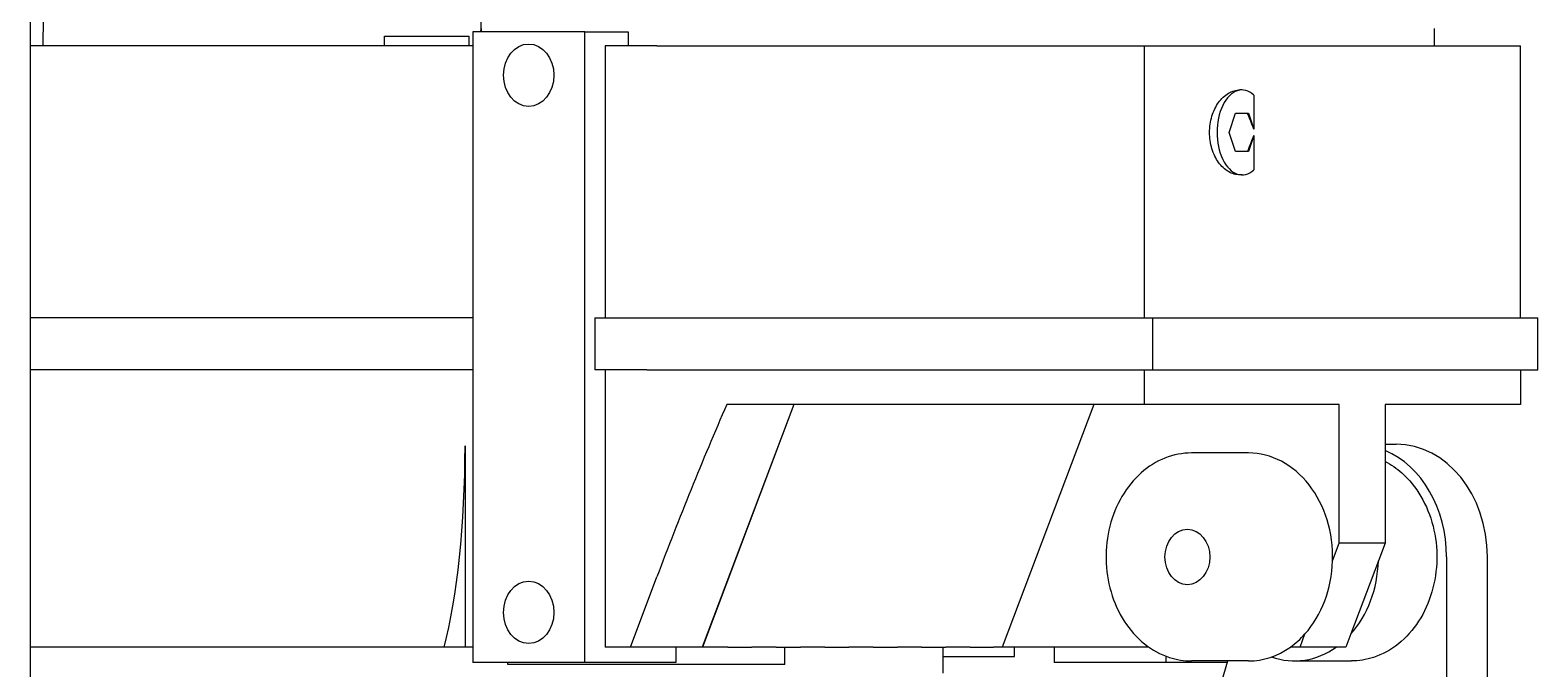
# Model space of a CAD drawing. Header units: millimetres. Extents: x 0 to 157650, y 0 to 89100.
# Drawn here: x 56359 to 57230, y 82765 to 83133 of the extents above; entities that cross this region are included whole.
import ezdxf

# ---------------------------------------------------------------- set-up
doc = ezdxf.new("R2010")
doc.units = ezdxf.units.MM
doc.header["$LTSCALE"] = 150
doc.layers.add('Visible', color=7, linetype='Continuous', lineweight=25)

msp = doc.modelspace()

# ---------------------------------------------------------------- linework, layer by layer
at = {"layer": 'Visible', "color": 9, "true_color": 0xc0c0c0}
for p, q in [((56359.5, 83561.9), (56359.5, 82009.55)), ((56367.03, 83140.4), (56366.75, 83124.4)), ((56679.59, 83132.4), (56614.89, 83132.4)), ((56614.89, 83132.4), (56614.89, 82768.4)), ((56619.72, 83134.4), (56619.72, 83132.4)), ((56679.59, 83132.4), (56704.58, 83132.4)), ((56679.59, 82768.4), (56679.59, 83132.4)), ((56704.58, 83132.4), (56704.58, 83124.4)), ((57169.72, 83134.4), (57169.72, 83124.4)), ((56614.89, 83124.4), (56359.5, 83124.4)), ((56563.9, 83129.9), (56612.9, 83129.9)), ((56563.9, 83124.4), (56563.9, 83129.9)), ((56612.9, 83124.4), (56612.9, 83129.9)), ((56721.23, 83124.4), (56691.35, 83124.4)), ((56691.35, 83124.4), (56691.35, 82967.4)), ((56721.23, 83124.4), (57002.55, 83124.4)), ((57002.55, 83124.4), (57219.55, 83124.4)), ((57002.55, 82967.4), (57002.55, 83124.4)), ((57219.55, 82967.4), (57219.55, 83124.4)), ((57058.89, 83098.9), (57057.65, 83098.9)), ((57065.74, 83095.95), (57065.74, 83076.23)), ((57051.42, 83074.4), (57055.16, 83085.4)), ((57055.16, 83085.4), (57062.63, 83085.4)), ((57062.63, 83085.4), (57065.74, 83076.23)), ((57055.16, 83063.4), (57051.42, 83074.4)), ((57065.74, 83072.57), (57062.63, 83063.4)), ((57065.74, 83072.57), (57065.74, 83052.84)), ((57062.63, 83063.4), (57055.16, 83063.4)), ((57058.89, 83049.9), (57057.65, 83049.9)), ((56614.89, 82967.4), (56359.5, 82967.4)), ((56685.47, 82967.4), (56685.47, 82937.4)), ((56685.47, 82967.4), (56715.35, 82967.4)), ((56715.35, 82967.4), (57007.42, 82967.4)), ((57007.42, 82967.4), (57229.6, 82967.4)), ((57007.42, 82937.4), (57007.42, 82967.4)), ((57229.6, 82937.4), (57229.6, 82967.4)), ((56614.89, 82937.4), (56359.5, 82937.4)), ((56715.35, 82937.4), (56685.47, 82937.4)), ((56691.35, 82937.4), (56691.35, 82777.4)), ((56715.35, 82937.4), (57007.42, 82937.4)), ((57002.55, 82917.4), (57002.55, 82937.4)), ((57007.42, 82937.4), (57229.6, 82937.4)), ((57219.55, 82937.4), (57219.55, 82917.4)), ((56800.16, 82917.4), (56747.36, 82777.4)), ((56800.28, 82917.4), (56747.48, 82777.4)), ((57002.55, 82917.4), (56761.5, 82917.4)), ((56973.28, 82917.4), (56920.48, 82777.4)), ((57115, 82917.4), (57002.55, 82917.4)), ((57115, 82837.4), (57115, 82917.4)), ((57141.46, 82917.4), (57141.46, 82837.4)), ((57219.55, 82917.4), (57141.46, 82917.4)), ((56610.47, 82893.48), (56610.47, 82777.4)), ((57062.62, 82889.4), (57029.69, 82889.4)), ((57141.46, 82894.4), (57147.89, 82894.4)), ((57111.12, 82827.11), (57115, 82837.4)), ((57141.46, 82837.4), (57115, 82837.4)), ((57141.46, 82837.4), (57137.58, 82827.11)), ((57137.58, 82827.11), (57121.67, 82784.94)), ((57176.94, 82829.4), (57176.94, 82554.82)), ((57200.47, 82554.82), (57200.47, 82829.4)), ((56705.91, 82777.4), (56721.23, 82818.02)), ((57092.37, 82777.4), (57095.21, 82784.94)), ((57121.67, 82784.94), (57118.83, 82777.4)), ((56598.33, 82777.4), (56359.5, 82777.4)), ((56610.47, 82777.4), (56598.33, 82777.4)), ((56614.89, 82777.4), (56610.47, 82777.4)), ((56705.91, 82777.4), (56691.35, 82777.4)), ((56747.36, 82777.4), (56705.91, 82777.4)), ((56732.22, 82777.4), (56732.22, 82768.4)), ((56747.48, 82777.4), (56747.36, 82777.4)), ((56762.05, 82777.4), (56747.48, 82777.4)), ((56762.05, 82777.4), (56776.04, 82777.4)), ((56790.03, 82777.4), (56776.04, 82777.4)), ((56790.03, 82777.4), (56804.03, 82777.4)), ((56795.1, 82767.4), (56795.1, 82777.4)), ((56818.02, 82777.4), (56804.03, 82777.4)), ((56818.02, 82777.4), (56832.01, 82777.4)), ((56846, 82777.4), (56832.01, 82777.4)), ((56846, 82777.4), (56860, 82777.4)), ((56873.99, 82777.4), (56860, 82777.4)), ((56873.99, 82777.4), (56887.98, 82777.4)), ((56886.12, 82777.4), (56886.12, 82762.4)), ((56901.97, 82777.4), (56887.98, 82777.4)), ((56901.97, 82777.4), (56915.36, 82777.4)), ((56920.48, 82777.4), (56915.36, 82777.4)), ((56950.52, 82777.4), (56920.48, 82777.4)), ((56927.52, 82771.9), (56927.52, 82777.4)), ((56950.37, 82777.4), (56950.37, 82768.4)), ((57005.07, 82777.4), (56950.52, 82777.4)), ((57092.37, 82777.4), (57086.84, 82777.4)), ((57118.83, 82777.4), (57092.37, 82777.4)), ((56679.59, 82768.4), (56614.89, 82768.4)), ((56635.1, 82767.4), (56635.1, 82768.4)), ((56795.1, 82767.4), (56635.1, 82767.4)), ((56732.22, 82768.4), (56679.59, 82768.4)), ((56886.12, 82771.9), (56927.52, 82771.9)), ((57015.08, 82768.4), (56950.37, 82768.4)), ((57015.08, 82768.4), (57015.08, 82772.09)), ((57050.46, 82768.4), (57015.08, 82768.4)), ((57062.62, 82769.4), (57029.69, 82769.4)), ((57041.14, 82736.72), (57050.76, 82769.4)), ((57089.09, 82769.4), (57122.02, 82769.4))]:
    msp.add_line(p, q, dxfattribs=at)
for centre, major_axis in [((56647.24, 83107.4), (0, -18)), ((57027.34, 82829.4), (0, 16)), ((56647.24, 82797.4), (0, -18))]:
    msp.add_ellipse(centre, major_axis=major_axis, ratio=0.808824, dxfattribs=at)
for centre, major_axis, ratio, start_param, end_param in [((57058.89, 83074.4), (0, 24.5), 0.588051, 5.787908, 9.920055), ((56481.43, 82905.87), (-573.05, 1365.7), 0.408745, 4.665788, 4.672458), ((56481.43, 83242.92), (-573.05, -1365.7), 0.408745, 1.610727, 1.617398), ((56912.35, 82631.26), (-229.14, -717.79), 0.321091, 4.406774, 4.552735), ((56577.36, 82893.48), (0, 150), 0.220773, 3.827446, 4.712389), ((57062.62, 82829.4), (0, 60), 0.808824, 4.674286, 6.283185), ((57124.37, 82829.4), (0, 65), 0.808824, 4.712389, 5.952092), ((57147.89, 82829.4), (0, 65), 0.808824, 4.712389, 6.283185), ((57062.62, 82829.4), (0, 60), 0.808824, 3.877827, 4.674286), ((57089.09, 82829.4), (0, -60), 0.808824, 0.736234, 1.532694), ((57062.62, 82829.4), (0, -60), 0.808824, 0.522315, 0.736234), ((57062.62, 82829.4), (0, -60), 0.808824, 0, 0.522315), ((57089.09, 82829.4), (0, -60), 0.808824, 6.007047, 6.8055)]:
    msp.add_ellipse(centre, major_axis=major_axis, ratio=ratio, start_param=start_param, end_param=end_param, dxfattribs=at)
msp.add_open_spline([(56619.63, 83140.4), (56619.57, 83137.73), (56619.51, 83135.07), (56619.45, 83132.4)], degree=3, dxfattribs=at)
for points, knots in [([(57057.65, 83049.9), (57056.58, 83049.9), (57055.46, 83050.05), (57053.23, 83050.66), (57052.12, 83051.14), (57049.97, 83052.39), (57048.94, 83053.16), (57047.03, 83054.96), (57046.15, 83055.98), (57044.59, 83058.16), (57043.85, 83059.38), (57042.55, 83062.05), (57041.99, 83063.5), (57041.08, 83066.52), (57040.74, 83068.09), (57040.29, 83071.26), (57040.18, 83072.86), (57040.18, 83074.4), (57040.18, 83075.94), (57040.29, 83077.53), (57040.74, 83080.69), (57041.08, 83082.26), (57041.98, 83085.27), (57042.54, 83086.71), (57043.83, 83089.38), (57044.56, 83090.6), (57046.12, 83092.78), (57047, 83093.81), (57048.92, 83095.62), (57049.95, 83096.4), (57052.1, 83097.65), (57053.22, 83098.13), (57055.45, 83098.75), (57056.57, 83098.9), (57057.65, 83098.9)], [-3.712955, -3.712955, -3.712955, -3.712955, -3.247463, -3.247463, -2.78197, -2.78197, -2.316477, -2.316477, -1.850984, -1.850984, -1.388238, -1.388238, -0.925492, -0.925492, -0.462746, -0.462746, 0, 0, 0, 0.461324, 0.461324, 0.922649, 0.922649, 1.383973, 1.383973, 1.845297, 1.845297, 2.312211, 2.312211, 2.779125, 2.779125, 3.246039, 3.246039, 3.712952, 3.712952, 3.712952, 3.712952]), ([(57029.69, 82889.4), (57024.51, 82889.4), (57019.33, 82888.4), (57009.47, 82884.5), (57004.8, 82881.58), (56996.37, 82874.11), (56992.65, 82869.52), (56986.53, 82859.12), (56984.16, 82853.3), (56981.04, 82841.03), (56980.3, 82834.58), (56980.52, 82821.71), (56981.49, 82815.29), (56985.04, 82803.15), (56987.62, 82797.43), (56994.17, 82787.27), (56998.12, 82782.83), (57006.98, 82775.74), (57011.87, 82773.07), (57021.13, 82770.08), (57025.41, 82769.4), (57029.69, 82769.4)], [4.712389, 4.712389, 4.712389, 4.712389, 5.021859, 5.021859, 5.334901, 5.334901, 5.654562, 5.654562, 5.978617, 5.978617, 6.304333, 6.304333, 6.630378, 6.630378, 6.955979, 6.955979, 7.279621, 7.279621, 7.59834, 7.59834, 7.853982, 7.853982, 7.853982, 7.853982]), ([(57141.46, 82884.55), (57144.87, 82882.77), (57148.11, 82880.53), (57155.34, 82874.11), (57159.07, 82869.52), (57165.18, 82859.12), (57167.55, 82853.3), (57170.67, 82841.03), (57171.41, 82834.58), (57171.19, 82821.71), (57170.23, 82815.29), (57166.67, 82803.15), (57164.09, 82797.43), (57157.54, 82787.27), (57153.59, 82782.83), (57144.73, 82775.74), (57139.84, 82773.07), (57130.58, 82770.08), (57126.3, 82769.4), (57122.02, 82769.4)], [1.969732, 1.969732, 1.969732, 1.969732, 2.193308, 2.193308, 2.51297, 2.51297, 2.837024, 2.837024, 3.16274, 3.16274, 3.488785, 3.488785, 3.814386, 3.814386, 4.138028, 4.138028, 4.456747, 4.456747, 4.712389, 4.712389, 4.712389, 4.712389])]:
    msp.add_open_spline(points, degree=3, knots=knots, dxfattribs=at)

doc.saveas('drawing.dxf')
